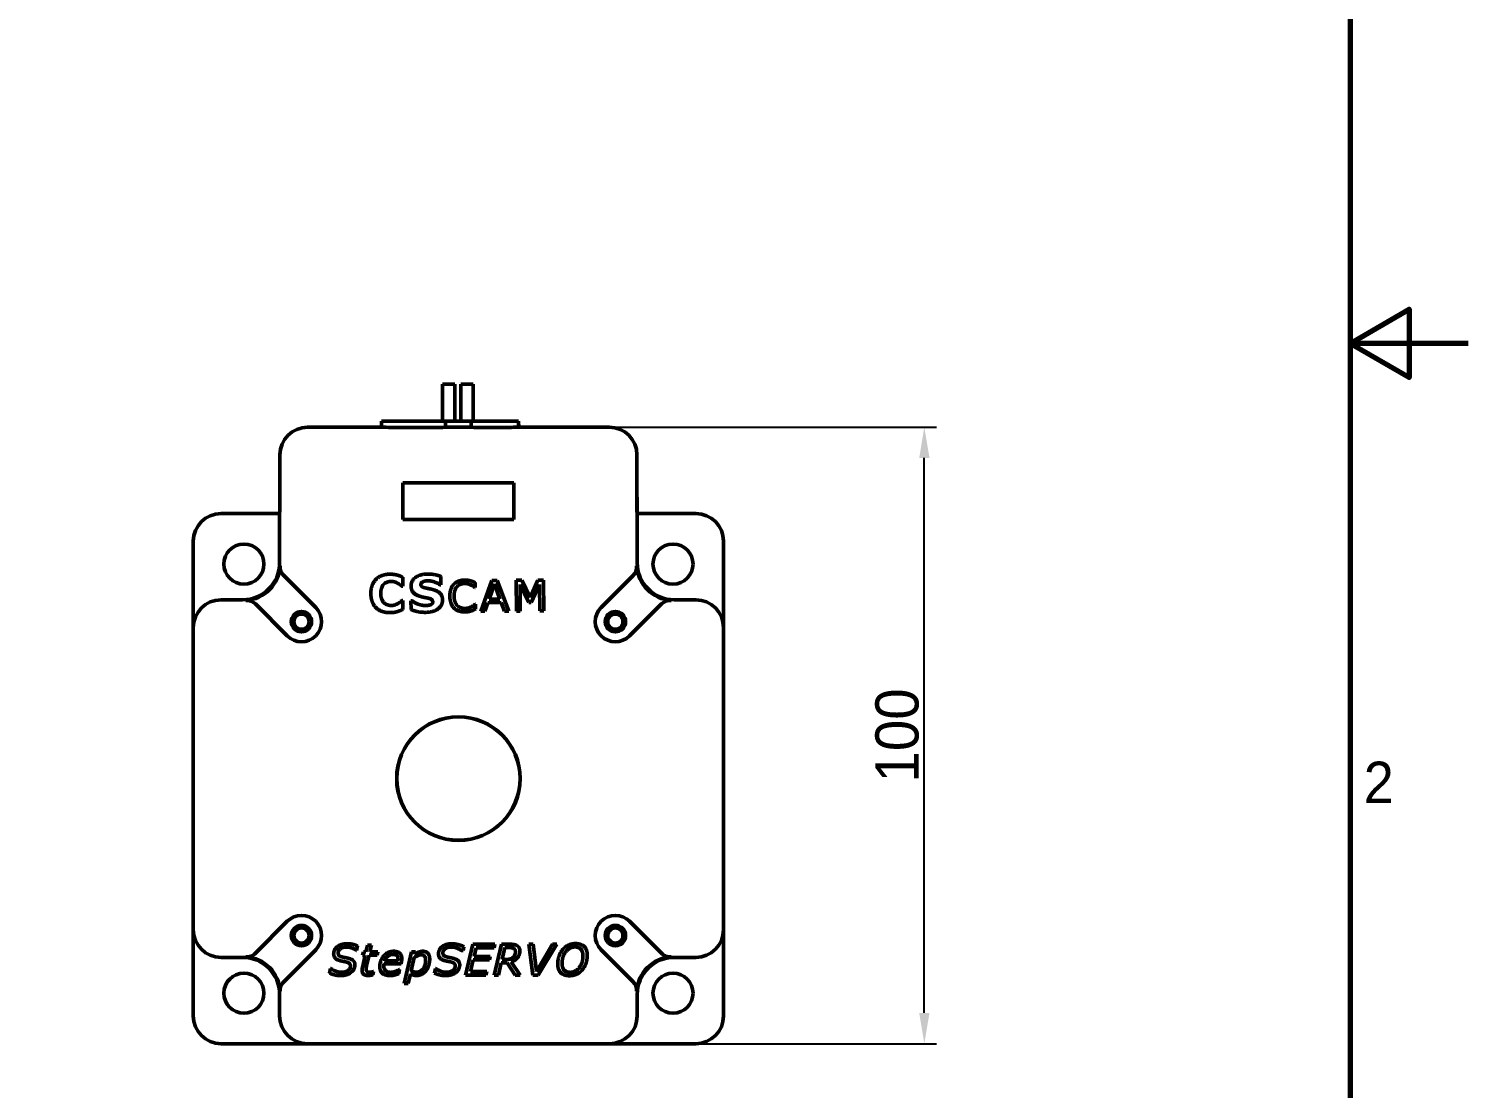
# Model space of a CAD drawing. Header units: millimetres. Extents: x 933 to 3019, y -139 to 594.
# Drawn here: x 1505 to 1738.5, y 188.7 to 360.5 of the extents above; entities that cross this region are included whole.
import ezdxf

# ---------------------------------------------------------------- set-up
doc = ezdxf.new("R2010")
doc.units = ezdxf.units.MM
doc.header["$LTSCALE"] = 2
doc.layers.get('0').update_dxf_attribs({"lineweight": 25})
for name, color, linetype, lineweight in [('경계(ISO)', 7, 'Continuous', 70), ('외형선(ISO)', 7, 'Continuous', 50), ('치수(ISO)', 7, 'Continuous', 25)]:
    doc.layers.add(name, color=color, linetype=linetype, lineweight=lineweight)
doc.styles.get("Standard").update_dxf_attribs({"font": ''})
doc.styles.add('레이블 텍스트 (ISO)', font='')
doc.styles.get('Standard').set_extended_font_data('Gulim')
doc.styles.get('레이블 텍스트 (ISO)').set_extended_font_data('Gulim')
doc.dimstyles.new('기본값 (ISO)', dxfattribs={"dimscale": 2, "dimtxt": 3.5, "dimasz": 2.5, "dimexe": 1, "dimexo": 0.5, "dimgap": 0.4, "dimtad": 1, "dimdsep": 46, "dimtxsty": '레이블 텍스트 (ISO)', "dimcen": 0.09, "dimdle": 10, "dimclrd": 256, "dimclre": 256, "dimclrt": 6, "dimazin": 2, "dimtfac": 0.714286, "dimtmove": 0, "dimatfit": 3, "dimfxl": 1, "dimtolj": 1, "dimtzin": 0, "dimlwd": -1, "dimlwe": -1, "dimarcsym": 0})

# ---------------------------------------------------------------- blocks, each defined once
blk = doc.blocks.new('*D15')
at = {"layer": 'Defpoints', "color": 0}
for p in [(1599.1, 295.88), (1650.25, 295.88), (1613.18, 195.88)]:
    blk.add_point(p, dxfattribs=at)
at = {"layer": '치수(ISO)'}
for p, q in [((1600.1, 295.88), (1652.25, 295.88)), ((1650.25, 200.88), (1650.25, 290.88)), ((1614.18, 195.88), (1652.25, 195.88))]:
    blk.add_line(p, q, dxfattribs=at)
for points in [[(1651.09, 290.88), (1649.42, 290.88), (1650.25, 295.88)], [(1649.42, 200.88), (1651.09, 200.88), (1650.25, 195.88)]]:
    blk.add_solid(points, dxfattribs=at)
at = {"layer": '치수(ISO)', "color": 0, "insert": (1645.86, 245.88), "char_height": 7, "attachment_point": 5, "rotation": 90, "style": '레이블 텍스트 (ISO)'}
blk.add_mtext('\\A1;100', dxfattribs=at)
blk = doc.blocks.new('경계 Default Border')
at = {"layer": '경계(ISO)', "flags": 128}
for points in [[(10, 10), (10, 287), (410, 287), (410, 10), (10, 10)], [(420, 148.5), (410, 148.5), (415, 151.39), (415, 145.61), (410, 148.5)]]:
    blk.add_lwpolyline(points, dxfattribs=at)
at = {"layer": '경계(ISO)', "insert": (411.16, 109.62), "char_height": 3.5, "attachment_point": 7}
blk.add_mtext('2', dxfattribs=at)

msp = doc.modelspace()

# ---------------------------------------------------------------- linework, layer by layer
at = {"layer": '외형선(ISO)'}
for p, q in [((1572.09, 302.8753), (1574.09, 302.8753)), ((1572.09, 296.8753), (1572.09, 302.8753)), ((1574.09, 296.8753), (1574.09, 302.8753)), ((1575.09, 302.8753), (1577.09, 302.8753)), ((1575.09, 296.8753), (1575.09, 302.8753)), ((1577.09, 296.8753), (1577.09, 302.8753)), ((1562.1826, 295.8753), (1562.2, 296.8753)), ((1562.2, 295.8753), (1562.2, 296.8753)), ((1563.2, 296.8753), (1562.2, 296.8753)), ((1562.2, 296.8753), (1563.2, 296.8753)), ((1563.2, 296.8753), (1572.2, 296.8753)), ((1576.95, 296.8753), (1572.2, 296.8753)), ((1572.2, 296.8753), (1576.95, 296.8753)), ((1572.599, 296.8535), (1576.7631, 296.8535)), ((1572.599, 295.8535), (1572.599, 296.8535)), ((1576.7631, 295.8535), (1576.7631, 296.8535)), ((1576.95, 296.8753), (1583.45, 296.8753)), ((1584.45, 296.8753), (1583.45, 296.8753)), ((1583.45, 296.8753), (1584.45, 296.8753)), ((1584.45, 295.8753), (1584.45, 296.8753)), ((1584.4675, 295.8753), (1584.45, 296.8753)), ((1562.2, 295.8753), (1550.2245, 295.8753)), ((1562.1826, 295.8753), (1550.2641, 295.8753)), ((1576.7631, 295.8535), (1572.599, 295.8535)), ((1599.1376, 295.8753), (1584.45, 295.8753)), ((1599.098, 295.8753), (1584.4675, 295.8753)), ((1545.7247, 291.3755), (1545.7247, 282.3127)), ((1603.6374, 282.3127), (1603.6374, 291.3755)), ((1545.7247, 286.8753), (1545.6849, 282.3127)), ((1565.6811, 280.8753), (1565.6811, 286.8753)), ((1565.6811, 286.8753), (1583.6811, 286.8753)), ((1583.6811, 286.8753), (1583.6811, 280.8753)), ((1603.6772, 282.3127), (1603.6374, 286.8753)), ((1545.6811, 281.8753), (1536.1811, 281.8753)), ((1545.7247, 282.3127), (1545.6811, 281.8753)), ((1545.6814, 281.9133), (1545.6811, 281.8753)), ((1545.6811, 273.8751), (1545.6811, 281.8753)), ((1545.6849, 282.3127), (1545.6814, 281.9133)), ((1545.6849, 282.3127), (1545.7247, 282.3127)), ((1583.6811, 280.8753), (1565.6811, 280.8753)), ((1603.6811, 281.8753), (1603.6374, 282.3127)), ((1603.6374, 282.3127), (1603.6772, 282.3127)), ((1603.6807, 281.9133), (1603.6772, 282.3127)), ((1603.6811, 281.8753), (1603.6807, 281.9133)), ((1613.1811, 281.8753), (1603.6811, 281.8753)), ((1603.6811, 281.8753), (1603.6811, 273.8751)), ((1531.6811, 277.3753), (1531.6811, 263.3755)), ((1545.6811, 273.8753), (1545.6811, 277.3753)), ((1603.6811, 273.8753), (1603.6811, 277.3753)), ((1617.6811, 263.3755), (1617.6811, 277.3753)), ((1546.3579, 271.8158), (1551.5339, 266.6398)), ((1565.6388, 271.544), (1565.6493, 270.0893)), ((1571.8392, 271.6733), (1571.8492, 270.2921)), ((1578.304, 266.0065), (1580.0882, 271.0195)), ((1580.0882, 271.0195), (1580.978, 271.026)), ((1580.978, 271.026), (1582.8345, 266.0392)), ((1584.0575, 271.0446), (1584.9636, 271.0511)), ((1584.0936, 266.0447), (1584.0575, 271.0446)), ((1584.9636, 271.0511), (1586.3143, 268.2771)), ((1586.3143, 268.2771), (1587.584, 271.0701)), ((1587.584, 271.0701), (1588.5064, 271.0767)), ((1588.5064, 271.0767), (1588.5425, 266.0769)), ((1597.8282, 266.6398), (1603.0042, 271.8158)), ((1565.6493, 270.0893), (1565.473, 270.088)), ((1571.8492, 270.2921), (1571.6827, 270.2909)), ((1577.421, 269.8651), (1577.372, 269.8647)), ((1577.4153, 270.6528), (1577.421, 269.8651)), ((1580.521, 270.4431), (1579.6571, 267.9796)), ((1581.4163, 267.9923), (1580.521, 270.4431)), ((1584.6829, 270.3552), (1584.714, 266.0492)), ((1586.0837, 267.4346), (1584.6829, 270.3552)), ((1587.8461, 270.3781), (1586.4796, 267.4375)), ((1587.8772, 266.0721), (1587.8461, 270.3781)), ((1536.1809, 267.8753), (1539.6813, 267.8753)), ((1539.6811, 267.8753), (1536.1811, 267.8753)), ((1546.9165, 262.0224), (1541.7405, 267.1984)), ((1565.5045, 267.7568), (1565.6661, 267.7579)), ((1565.6661, 267.7579), (1565.6765, 266.3229)), ((1566.9795, 267.7246), (1567.1509, 267.7259)), ((1566.9898, 266.2896), (1566.9795, 267.7246)), ((1577.3917, 267.1464), (1577.4406, 267.1468)), ((1577.4406, 267.1468), (1577.4463, 266.3672)), ((1579.4531, 267.4026), (1578.9774, 266.0114)), ((1581.6286, 267.4183), (1579.4531, 267.4026)), ((1579.6571, 267.9796), (1581.4163, 267.9923)), ((1582.1284, 266.0341), (1581.6286, 267.4183)), ((1586.4796, 267.4375), (1586.0837, 267.4346)), ((1607.6216, 267.1984), (1602.4456, 262.0224)), ((1609.6808, 267.8753), (1613.1812, 267.8753)), ((1609.6811, 267.8753), (1613.1811, 267.8753)), ((1578.9774, 266.0114), (1578.304, 266.0065)), ((1582.8345, 266.0392), (1582.1284, 266.0341)), ((1584.714, 266.0492), (1584.0936, 266.0447)), ((1588.5425, 266.0769), (1587.8772, 266.0721)), ((1531.6811, 214.3751), (1531.6811, 263.3755)), ((1531.6811, 263.3753), (1531.6811, 214.3753)), ((1617.6811, 263.3755), (1617.6811, 214.3751)), ((1617.6811, 214.3753), (1617.6811, 263.3753)), ((1541.7405, 210.5522), (1546.9165, 215.7281)), ((1602.4456, 215.7281), (1607.6216, 210.5522)), ((1531.6811, 214.3751), (1531.6811, 200.3753)), ((1617.6811, 200.3753), (1617.6811, 214.3751)), ((1551.5339, 211.1107), (1546.3579, 205.9347)), ((1558.1525, 211.0222), (1558.1035, 211.0222)), ((1558.3035, 211.7365), (1558.1525, 211.0222)), ((1559.1015, 208.2386), (1559.5668, 210.2549)), ((1559.1423, 210.2549), (1559.2566, 210.7651)), ((1559.5668, 210.2549), (1559.1423, 210.2549)), ((1559.2566, 210.7651), (1559.6851, 210.7651)), ((1559.6851, 210.7651), (1559.9341, 211.8426)), ((1560.1994, 210.2549), (1559.7954, 208.5243)), ((1559.9341, 211.8426), (1560.5668, 211.8426)), ((1561.5056, 210.2549), (1560.1994, 210.2549)), ((1560.5668, 211.8426), (1560.3178, 210.7651)), ((1560.3178, 210.7651), (1561.6198, 210.7651)), ((1561.6198, 210.7651), (1561.5056, 210.2549)), ((1565.8933, 205.6304), (1567.0811, 210.7651)), ((1567.0811, 210.7651), (1567.7096, 210.7651)), ((1567.7096, 210.7651), (1567.6198, 210.3732)), ((1575.4484, 211.0222), (1575.0994, 211.0222)), ((1575.569, 211.5926), (1575.4484, 211.0222)), ((1575.8484, 207.0141), (1577.0035, 212.0141)), ((1577.0035, 212.0141), (1580.5933, 212.0141)), ((1577.5382, 211.4508), (1577.2117, 210.0345)), ((1580.4627, 211.4508), (1577.5382, 211.4508)), ((1580.5933, 212.0141), (1580.4627, 211.4508)), ((1580.4954, 207.0141), (1581.6505, 212.0141)), ((1581.6505, 212.0141), (1583.0096, 212.0141)), ((1582.1933, 211.4671), (1581.7525, 209.5447)), ((1582.9443, 211.4671), (1582.1933, 211.4671)), ((1586.0892, 212.0141), (1586.779, 212.0141)), ((1586.7545, 207.0141), (1586.0892, 212.0141)), ((1586.779, 212.0141), (1587.3341, 207.6181)), ((1587.3341, 207.6181), (1589.9137, 212.0141)), ((1590.6158, 212.0141), (1587.6402, 207.0141)), ((1589.9137, 212.0141), (1590.6158, 212.0141)), ((1603.0042, 205.9347), (1597.8282, 211.1107)), ((1539.6813, 209.8753), (1536.1809, 209.8753)), ((1539.6811, 209.8753), (1536.1811, 209.8753)), ((1553.7892, 207.3406), (1553.9525, 208.1039)), ((1553.9525, 208.1039), (1553.9974, 208.1039)), ((1565.3811, 208.8345), (1562.6137, 208.8345)), ((1562.7035, 209.2998), (1564.8545, 209.2998)), ((1565.1443, 207.9243), (1565.0056, 207.2426)), ((1565.1076, 207.9243), (1565.1443, 207.9243)), ((1567.4974, 209.8426), (1567.0076, 207.7161)), ((1570.7851, 207.3406), (1570.9484, 208.1039)), ((1570.9484, 208.1039), (1570.9933, 208.1039)), ((1577.0811, 209.4712), (1576.6443, 207.5773)), ((1579.7096, 209.4712), (1577.0811, 209.4712)), ((1577.2117, 210.0345), (1579.8402, 210.0345)), ((1579.8402, 210.0345), (1579.7096, 209.4712)), ((1581.63, 209.0141), (1581.1688, 207.0141)), ((1582.5811, 209.0141), (1581.63, 209.0141)), ((1581.7525, 209.5447), (1582.4545, 209.5447)), ((1583.8954, 207.0141), (1582.5811, 209.0141)), ((1583.2341, 209.1732), (1584.6749, 207.0141)), ((1613.1812, 209.8753), (1609.6808, 209.8753)), ((1609.6811, 209.8753), (1613.1811, 209.8753)), ((1560.9137, 207.5896), (1560.7954, 207.0467)), ((1560.8811, 207.5896), (1560.9137, 207.5896)), ((1566.526, 205.6304), (1565.8933, 205.6304)), ((1566.8892, 207.21), (1566.526, 205.6304)), ((1579.1423, 207.0141), (1575.8484, 207.0141)), ((1576.6443, 207.5773), (1579.2729, 207.5773)), ((1579.2729, 207.5773), (1579.1423, 207.0141)), ((1581.1688, 207.0141), (1580.4954, 207.0141)), ((1584.6749, 207.0141), (1583.8954, 207.0141)), ((1587.6402, 207.0141), (1586.7545, 207.0141)), ((1545.6811, 200.3751), (1545.6811, 203.8755)), ((1545.6811, 203.8753), (1545.6811, 200.3753)), ((1603.6811, 203.8755), (1603.6811, 200.3751)), ((1603.6811, 203.8753), (1603.6811, 200.3753)), ((1536.1811, 195.8753), (1550.1809, 195.8753)), ((1599.1812, 195.8753), (1550.1809, 195.8753)), ((1550.1811, 195.8753), (1599.1811, 195.8753)), ((1599.1812, 195.8753), (1613.1811, 195.8753))]:
    msp.add_line(p, q, dxfattribs=at)
for centre, radius in [((1539.8811, 273.6753), 3.25), ((1609.4811, 273.6753), 3.25), ((1549.2252, 264.3311), 1.65), ((1549.2252, 264.3311), 1.2295), ((1600.1369, 264.3311), 1.65), ((1600.1369, 264.3311), 1.2295), ((1574.6811, 238.8753), 10.0175), ((1574.6811, 238.8753), 10), ((1549.2252, 213.4194), 1.65), ((1600.1369, 213.4194), 1.65), ((1549.2252, 213.4194), 1.2295), ((1600.1369, 213.4194), 1.2295), ((1539.8811, 204.0753), 3.25), ((1609.4811, 204.0753), 3.25)]:
    msp.add_circle(centre, radius, dxfattribs=at)
for centre, radius, start, end in [((1536.1811, 277.3753), 4.5, 90, 180), ((1613.1811, 277.3753), 4.5, 0, 90), ((1539.6811, 273.8753), 6, 270, 0), ((1609.6811, 273.8753), 6, 180, 270), ((1549.2252, 264.3311), 3.265, 225, 45), ((1600.1369, 264.3311), 3.265, 135, 315), ((1549.2252, 213.4194), 3.265, 315, 135), ((1600.1369, 213.4194), 3.265, 45, 225), ((1539.6811, 203.8753), 6, 0, 90), ((1609.6811, 203.8753), 6, 90, 180), ((1536.1811, 200.3753), 4.5, 180, 270), ((1613.1811, 200.3753), 4.5, 270, 0)]:
    msp.add_arc(centre, radius, start, end, dxfattribs=at)
for centre, major_axis, ratio, start_param, end_param in [((1567.7, 296.8753), (-5.5, 0), 0.00872687, 0, 2.66973082), ((1567.7, 296.8753), (-4.5, 0), 0.00872687, 0, 3.14159265), ((1580.2, 296.8753), (-4.25, 0), 0.00872687, 0.62887493, 3.14159265), ((1580.2, 296.8753), (-3.25, 0), 0.00872687, 0, 3.14159265), ((1550.2249, 291.3751), (-3.1822, 3.1822), 0.99992385, 5.49782522, 7.06854539), ((1567.7, 295.8753), (5.5, 0), 0.00872687, 3.14159265, 5.81132347), ((1580.2, 295.8753), (4.25, 0), 0.00872687, 3.77046758, 6.28318531), ((1599.1373, 291.3751), (3.1822, 3.1822), 0.99992385, 5.49782522, 7.06854539), ((1539.6808, 273.8755), (-4.243, 4.243), 0.99992385, 2.35623257, 3.92695274), ((1539.7899, 273.7664), (-4.243, 4.243), 0.99992385, 2.42327023, 3.85991508), ((1609.5722, 273.7664), (4.243, 4.243), 0.99992385, 2.42327023, 3.85991508), ((1609.6813, 273.8755), (4.243, 4.243), 0.99992385, 2.35623257, 3.92695274), ((1536.1812, 263.3751), (-3.1822, 3.1822), 0.99992385, 5.49782522, 7.06854539), ((1613.1809, 263.3751), (3.1822, 3.1822), 0.99992385, 5.49782522, 7.06854539), ((1536.1812, 214.3755), (-3.1822, -3.1822), 0.99992385, 5.49782522, 7.06854539), ((1613.1809, 214.3755), (3.1822, -3.1822), 0.99992385, 5.49782522, 7.06854539), ((1539.6808, 203.8751), (-4.243, -4.243), 0.99992385, 2.35623257, 3.92695274), ((1539.7899, 203.9841), (-4.243, -4.243), 0.99992385, 2.42327023, 3.85991508), ((1609.5722, 203.9841), (4.243, -4.243), 0.99992385, 2.42327023, 3.85991508), ((1609.6813, 203.8751), (4.243, -4.243), 0.99992385, 2.35623257, 3.92695274), ((1550.1812, 200.3755), (-3.1822, -3.1822), 0.99992385, 5.49782522, 7.06854539), ((1599.1809, 200.3755), (3.1822, -3.1822), 0.99992385, 5.49782522, 7.06854539)]:
    msp.add_ellipse(centre, major_axis=major_axis, ratio=ratio, start_param=start_param, end_param=end_param, dxfattribs=at)
for points, knots in [([(1546.3579, 271.8158), (1546.2585, 271.9152), (1546.1699, 272.0248), (1546.0153, 272.2636), (1545.9503, 272.3924), (1545.8492, 272.6617), (1545.8134, 272.8014), (1545.7727, 273.0829), (1545.7673, 273.2238), (1545.7767, 273.364)], [0, 0, 0, 0, 0.042171438, 0.042171438, 0.085324384, 0.085324384, 0.128477603, 0.128477603, 0.17064839, 0.17064839, 0.17064839, 0.17064839]), ([(1603.5855, 273.364), (1603.5949, 273.2238), (1603.5895, 273.0829), (1603.5488, 272.8014), (1603.5129, 272.6617), (1603.4118, 272.3924), (1603.3468, 272.2636), (1603.1922, 272.0248), (1603.1036, 271.9152), (1603.0042, 271.8158)], [0, 0, 0, 0, 0.042170845, 0.042170845, 0.085324125, 0.085324125, 0.12847713, 0.12847713, 0.170648627, 0.170648627, 0.170648627, 0.170648627]), ([(1540.1923, 267.7797), (1540.3326, 267.7891), (1540.4734, 267.7837), (1540.7549, 267.743), (1540.8946, 267.7071), (1541.164, 267.606), (1541.2928, 267.5411), (1541.5315, 267.3865), (1541.6411, 267.2978), (1541.7405, 267.1984)], [0, 0, 0, 0, 0.042170845, 0.042170845, 0.085324125, 0.085324125, 0.12847713, 0.12847713, 0.170648627, 0.170648627, 0.170648627, 0.170648627]), ([(1607.6216, 267.1984), (1607.721, 267.2978), (1607.8306, 267.3865), (1608.0693, 267.5411), (1608.1982, 267.606), (1608.4675, 267.7071), (1608.6072, 267.743), (1608.8887, 267.7837), (1609.0296, 267.7891), (1609.1698, 267.7797)], [0, 0, 0, 0, 0.042171438, 0.042171438, 0.085324384, 0.085324384, 0.128477603, 0.128477603, 0.17064839, 0.17064839, 0.17064839, 0.17064839]), ([(1541.7405, 210.5522), (1541.6411, 210.4528), (1541.5315, 210.3641), (1541.2928, 210.2095), (1541.164, 210.1446), (1540.8946, 210.0435), (1540.7549, 210.0076), (1540.4734, 209.9669), (1540.3326, 209.9615), (1540.1923, 209.9709)], [0, 0, 0, 0, 0.042171438, 0.042171438, 0.085324384, 0.085324384, 0.128477603, 0.128477603, 0.17064839, 0.17064839, 0.17064839, 0.17064839]), ([(1573.6096, 212.1039), (1573.9607, 212.1039), (1574.2783, 212.0678), (1574.8471, 211.9236), (1575.1872, 211.8039), (1575.467, 211.6491), (1575.5549, 211.6004), (1575.569, 211.5926)], [0, 0, 0, 0, 0.406446932, 0.406446932, 0.812893863, 0.969340431, 0.999184084, 0.999184084, 0.999184084, 0.999184084]), ([(1609.1698, 209.9709), (1609.0296, 209.9615), (1608.8887, 209.9669), (1608.6072, 210.0076), (1608.4675, 210.0435), (1608.1982, 210.1446), (1608.0693, 210.2095), (1607.8306, 210.3641), (1607.721, 210.4528), (1607.6216, 210.5522)], [0, 0, 0, 0, 0.042170845, 0.042170845, 0.085324125, 0.085324125, 0.12847713, 0.12847713, 0.170648627, 0.170648627, 0.170648627, 0.170648627]), ([(1545.7767, 204.3865), (1545.7673, 204.5268), (1545.7727, 204.6677), (1545.8134, 204.9491), (1545.8492, 205.0889), (1545.9503, 205.3582), (1546.0153, 205.487), (1546.1699, 205.7257), (1546.2585, 205.8353), (1546.3579, 205.9347)], [0, 0, 0, 0, 0.042170845, 0.042170845, 0.085324125, 0.085324125, 0.12847713, 0.12847713, 0.170648627, 0.170648627, 0.170648627, 0.170648627]), ([(1603.0042, 205.9347), (1603.1036, 205.8353), (1603.1922, 205.7257), (1603.3468, 205.487), (1603.4118, 205.3582), (1603.5129, 205.0889), (1603.5488, 204.9491), (1603.5895, 204.6677), (1603.5949, 204.5268), (1603.5855, 204.3865)], [0, 0, 0, 0, 0.042171438, 0.042171438, 0.085324384, 0.085324384, 0.128477603, 0.128477603, 0.17064839, 0.17064839, 0.17064839, 0.17064839])]:
    msp.add_open_spline(points, degree=3, knots=knots, dxfattribs=at)
for points in [[(1560.4759, 268.8813), (1560.4707, 269.5964), (1560.8884, 270.7602), (1561.2919, 271.1795)], [(1561.2919, 271.1795), (1561.6809, 271.5791), (1562.8336, 272.0233), (1563.5193, 272.0283)], [(1563.7628, 270.8692), (1563.4396, 270.8668), (1562.8484, 270.6568), (1562.6052, 270.42)], [(1563.5193, 272.0283), (1563.8965, 272.031), (1564.5044, 271.9521), (1564.7645, 271.8854)], [(1564.7984, 270.573), (1564.5722, 270.6987), (1564.0567, 270.8713), (1563.7628, 270.8692)], [(1564.7645, 271.8854), (1565.0344, 271.809), (1565.4717, 271.6211), (1565.6388, 271.544)], [(1566.9963, 270.1444), (1566.9902, 270.9819), (1568.4862, 272.0507), (1569.6666, 272.0593)], [(1569.7186, 270.9576), (1569.5227, 270.9561), (1569.1411, 270.8995), (1568.9653, 270.8248)], [(1569.6666, 272.0593), (1570.2592, 272.0635), (1571.4168, 271.8417), (1571.8392, 271.6733)], [(1571.6827, 270.2909), (1571.3182, 270.5773), (1570.2672, 270.9615), (1569.7186, 270.9576)], [(1573.9477, 270.3992), (1574.2637, 270.728), (1575.1673, 271.0774), (1575.7183, 271.0814)], [(1575.7183, 271.0814), (1576.1183, 271.0843), (1576.9238, 270.8942), (1577.4153, 270.6528)], [(1561.3449, 266.561), (1560.9355, 266.9499), (1560.4814, 268.1172), (1560.4759, 268.8813)], [(1562.6052, 270.42), (1562.3669, 270.1881), (1562.0785, 269.4268), (1562.0824, 268.888)], [(1562.0824, 268.888), (1562.0865, 268.3248), (1562.4103, 267.5728), (1562.6518, 267.359)], [(1565.473, 270.088), (1565.3596, 270.1852), (1565.0149, 270.4472), (1564.7984, 270.573)], [(1568.429, 268.4404), (1567.673, 268.6799), (1567.0008, 269.5175), (1566.9963, 270.1444)], [(1568.9653, 270.8248), (1568.809, 270.7649), (1568.5855, 270.5183), (1568.5866, 270.3616)], [(1568.5866, 270.3616), (1568.5883, 270.1216), (1568.9526, 269.8696), (1569.4578, 269.7703)], [(1569.4578, 269.7703), (1569.7865, 269.7041), (1570.3996, 269.5812), (1570.7482, 269.4711)], [(1570.7482, 269.4711), (1571.4404, 269.2459), (1572.1023, 268.4768), (1572.1068, 267.8547)], [(1573.2841, 268.4678), (1573.2796, 269.0882), (1573.6236, 270.0621), (1573.9477, 270.3992)], [(1574.4526, 270.0028), (1574.2218, 269.7481), (1573.9702, 268.9789), (1573.9738, 268.4728)], [(1575.6775, 270.5137), (1575.2979, 270.511), (1574.6915, 270.2617), (1574.4526, 270.0028)], [(1577.372, 269.8647), (1576.9532, 270.2086), (1576.1387, 270.5171), (1575.6775, 270.5137)], [(1563.5595, 265.7933), (1562.8885, 265.7884), (1561.7542, 266.177), (1561.3449, 266.561)], [(1562.6518, 267.359), (1562.8983, 267.1404), (1563.507, 266.9538), (1563.8009, 266.9559)], [(1563.8009, 266.9559), (1564.08, 266.9579), (1564.6323, 267.1284), (1564.8663, 267.2771)], [(1565.6765, 266.3229), (1565.4519, 266.2233), (1565.0418, 266.044), (1564.817, 265.9738)], [(1564.8663, 267.2771), (1565.0614, 267.3911), (1565.3975, 267.658), (1565.5045, 267.7568)], [(1569.3295, 265.8412), (1568.585, 265.8358), (1567.4762, 266.0874), (1566.9898, 266.2896)], [(1567.1509, 267.7259), (1567.6287, 267.3473), (1568.8219, 266.9445), (1569.3704, 266.9484)], [(1569.8567, 268.1226), (1569.5182, 268.1985), (1568.7629, 268.3351), (1568.429, 268.4404)], [(1572.1068, 267.8547), (1572.1132, 266.9682), (1570.6176, 265.8505), (1569.3295, 265.8412)], [(1569.3704, 266.9484), (1569.5125, 266.9494), (1569.9676, 267.0017), (1570.1142, 267.0566)], [(1570.5171, 267.5641), (1570.5156, 267.7649), (1570.1805, 268.0465), (1569.8567, 268.1226)], [(1570.1142, 267.0566), (1570.29, 267.1314), (1570.5186, 267.3535), (1570.5171, 267.5641)], [(1573.9838, 266.5218), (1573.6591, 266.8378), (1573.2887, 267.8188), (1573.2841, 268.4678)], [(1573.9738, 268.4728), (1573.9776, 267.9463), (1574.2688, 267.1933), (1574.495, 266.9541)], [(1575.7516, 265.9019), (1575.2047, 265.8979), (1574.3127, 266.1976), (1573.9838, 266.5218)], [(1574.495, 266.9541), (1574.7335, 266.7068), (1575.3638, 266.4746), (1575.7107, 266.4771)], [(1575.7107, 266.4771), (1576.1924, 266.4806), (1577.0308, 266.8173), (1577.3917, 267.1464)], [(1577.4463, 266.3672), (1577.2632, 266.2842), (1576.9662, 266.1433), (1576.7219, 266.064)], [(1564.817, 265.9738), (1564.5237, 265.8884), (1564.0101, 265.7965), (1563.5595, 265.7933)], [(1576.7219, 266.064), (1576.5183, 265.9972), (1576.0373, 265.904), (1575.7516, 265.9019)], [(1554.4423, 210.4386), (1554.4423, 211.1528), (1555.6545, 212.1039), (1556.6137, 212.1039)], [(1555.5484, 209.3284), (1555.0219, 209.4467), (1554.4423, 210.0141), (1554.4423, 210.4386)], [(1556.4954, 211.5569), (1555.8872, 211.5569), (1555.1566, 211.0181), (1555.1566, 210.6059)], [(1555.1566, 210.6059), (1555.1566, 210.3855), (1555.4178, 210.0508), (1555.7566, 209.9651)], [(1558.1035, 211.0222), (1557.8668, 211.2426), (1556.9851, 211.5569), (1556.4954, 211.5569)], [(1556.6137, 212.1039), (1557.1402, 212.1039), (1557.9933, 211.8875), (1558.3035, 211.7365)], [(1561.9239, 208.3651), (1561.9239, 209.3977), (1563.226, 210.8712), (1564.1892, 210.8712)], [(1564.0545, 210.3732), (1563.577, 210.3732), (1562.8382, 209.7814), (1562.7035, 209.2998)], [(1564.8831, 209.61), (1564.8831, 209.9692), (1564.4913, 210.3732), (1564.0545, 210.3732)], [(1564.1892, 210.8712), (1564.826, 210.8712), (1565.5035, 210.2345), (1565.5035, 209.663)], [(1568.6321, 210.2916), (1568.3545, 210.2916), (1567.7545, 210.0181), (1567.4974, 209.8426)], [(1567.6198, 210.3732), (1567.93, 210.5896), (1568.5382, 210.8712), (1568.9015, 210.8712)], [(1569.3627, 209.459), (1569.3627, 209.859), (1569.0158, 210.2916), (1568.6321, 210.2916)], [(1568.9015, 210.8712), (1569.4484, 210.8712), (1570.0239, 210.1937), (1570.0239, 209.5814)], [(1571.4382, 210.4386), (1571.4382, 211.1528), (1572.6505, 212.1039), (1573.6096, 212.1039)], [(1572.5443, 209.3284), (1572.0178, 209.4467), (1571.4382, 210.0141), (1571.4382, 210.4386)], [(1573.4913, 211.5569), (1572.8831, 211.5569), (1572.1525, 211.0181), (1572.1525, 210.6059)], [(1572.1525, 210.6059), (1572.1525, 210.3855), (1572.4137, 210.0508), (1572.7525, 209.9651)], [(1575.0994, 211.0222), (1574.8627, 211.2426), (1573.9811, 211.5569), (1573.4913, 211.5569)], [(1583.7117, 211.2835), (1583.5811, 211.3855), (1583.2137, 211.4671), (1582.9443, 211.4671)], [(1583.0096, 212.0141), (1583.4668, 212.0141), (1584.0382, 211.8957), (1584.2464, 211.7406)], [(1584.6505, 210.9243), (1584.6505, 210.2998), (1583.8709, 209.3569), (1583.2341, 209.1732)], [(1583.4627, 209.8141), (1583.6831, 209.9855), (1583.928, 210.4875), (1583.928, 210.7732)], [(1583.928, 210.7732), (1583.928, 210.9528), (1583.8219, 211.1977), (1583.7117, 211.2835)], [(1584.2464, 211.7406), (1584.4341, 211.6059), (1584.6505, 211.2141), (1584.6505, 210.9243)], [(1590.7851, 208.7855), (1590.7851, 209.4712), (1591.1892, 210.663), (1591.5688, 211.1284)], [(1592.0464, 210.7569), (1591.777, 210.3855), (1591.4872, 209.41), (1591.4872, 208.8916)], [(1591.5688, 211.1284), (1591.9362, 211.5773), (1593.03, 212.1202), (1593.679, 212.1202)], [(1593.577, 211.5732), (1593.0954, 211.5732), (1592.3239, 211.1324), (1592.0464, 210.7569)], [(1594.8831, 210.1528), (1594.8831, 210.8386), (1594.1933, 211.5732), (1593.577, 211.5732)], [(1593.679, 212.1202), (1594.5688, 212.1202), (1595.5851, 211.1488), (1595.5851, 210.2467)], [(1594.3117, 208.2549), (1594.5933, 208.6386), (1594.8831, 209.5814), (1594.8831, 210.1528)], [(1595.5851, 210.2467), (1595.5851, 209.5937), (1595.1933, 208.3814), (1594.8178, 207.9243)], [(1553.9974, 208.1039), (1554.3198, 207.7977), (1555.2586, 207.4712), (1555.6954, 207.4712)], [(1556.6382, 209.0916), (1556.4219, 209.1528), (1555.8178, 209.263), (1555.5484, 209.3284)], [(1555.6954, 207.4712), (1556.4096, 207.4712), (1557.1729, 208.0386), (1557.1729, 208.4794)], [(1555.7566, 209.9651), (1555.9688, 209.9161), (1556.6831, 209.7692), (1556.9239, 209.7079)], [(1557.1729, 208.4794), (1557.1729, 208.712), (1556.8994, 209.0181), (1556.6382, 209.0916)], [(1556.9239, 209.7079), (1557.4015, 209.5773), (1557.8954, 209.059), (1557.8954, 208.6671)], [(1557.8954, 208.6671), (1557.8954, 208.3365), (1557.5729, 207.6875), (1557.2831, 207.4549)], [(1559.0443, 207.7855), (1559.0443, 207.8957), (1559.0729, 208.1039), (1559.1015, 208.2386)], [(1559.7954, 208.5243), (1559.7627, 208.3937), (1559.7096, 208.0508), (1559.7096, 207.9528)], [(1559.7096, 207.9528), (1559.7096, 207.7079), (1559.9586, 207.4671), (1560.2933, 207.4671)], [(1563.5892, 206.9284), (1562.8096, 206.9284), (1561.9239, 207.659), (1561.9239, 208.3651)], [(1562.6137, 208.8345), (1562.5933, 208.7365), (1562.577, 208.5488), (1562.577, 208.4671)], [(1562.577, 208.4671), (1562.577, 207.9937), (1563.1566, 207.4549), (1563.6872, 207.4549)], [(1563.6872, 207.4549), (1564.0586, 207.4549), (1564.8423, 207.7447), (1565.1076, 207.9243)], [(1564.8545, 209.2998), (1564.8709, 209.3977), (1564.8831, 209.5324), (1564.8831, 209.61)], [(1565.5035, 209.663), (1565.5035, 209.561), (1565.4464, 209.1243), (1565.3811, 208.8345)], [(1567.9015, 207.4835), (1568.2484, 207.4835), (1568.8035, 207.8181), (1568.9831, 208.0875)], [(1568.9831, 208.0875), (1569.1749, 208.3692), (1569.3627, 209.063), (1569.3627, 209.459)], [(1570.0239, 209.5814), (1570.0239, 209.0222), (1569.677, 208.0426), (1569.3913, 207.6998)], [(1570.9933, 208.1039), (1571.3158, 207.7977), (1572.2545, 207.4712), (1572.6913, 207.4712)], [(1573.6341, 209.0916), (1573.4178, 209.1528), (1572.8137, 209.263), (1572.5443, 209.3284)], [(1572.6913, 207.4712), (1573.4056, 207.4712), (1574.1688, 208.0386), (1574.1688, 208.4794)], [(1572.7525, 209.9651), (1572.9647, 209.9161), (1573.679, 209.7692), (1573.9198, 209.7079)], [(1574.1688, 208.4794), (1574.1688, 208.712), (1573.8954, 209.0181), (1573.6341, 209.0916)], [(1573.9198, 209.7079), (1574.3974, 209.5773), (1574.8913, 209.059), (1574.8913, 208.6671)], [(1574.8913, 208.6671), (1574.8913, 208.3365), (1574.5688, 207.6875), (1574.279, 207.4549)], [(1582.4545, 209.5447), (1582.7811, 209.5447), (1583.2668, 209.6671), (1583.4627, 209.8141)], [(1592.6872, 206.9079), (1591.7933, 206.9079), (1590.7851, 207.8875), (1590.7851, 208.7855)], [(1591.4872, 208.8916), (1591.4872, 208.1977), (1592.177, 207.4549), (1592.7974, 207.4549)], [(1594.8178, 207.9243), (1594.4382, 207.4508), (1593.3607, 206.9079), (1592.6872, 206.9079)], [(1592.7974, 207.4549), (1593.2709, 207.4549), (1594.0464, 207.8916), (1594.3117, 208.2549)], [(1555.5811, 206.9243), (1555.0913, 206.9243), (1554.2137, 207.1284), (1553.7892, 207.3406)], [(1557.2831, 207.4549), (1556.9729, 207.2059), (1556.1443, 206.9243), (1555.5811, 206.9243)], [(1560.0158, 206.9406), (1559.5505, 206.9406), (1559.0443, 207.3488), (1559.0443, 207.7855)], [(1560.7954, 207.0467), (1560.6076, 207.0018), (1560.179, 206.9406), (1560.0158, 206.9406)], [(1560.2933, 207.4671), (1560.4321, 207.4671), (1560.8117, 207.561), (1560.8811, 207.5896)], [(1564.3607, 207.0304), (1564.1525, 206.9814), (1563.83, 206.9284), (1563.5892, 206.9284)], [(1565.0056, 207.2426), (1564.8382, 207.1814), (1564.5688, 207.0835), (1564.3607, 207.0304)], [(1567.9056, 206.9406), (1567.6035, 206.9406), (1567.0974, 207.0794), (1566.8892, 207.21)], [(1567.0076, 207.7161), (1567.2239, 207.5977), (1567.6198, 207.4835), (1567.9015, 207.4835)], [(1569.3913, 207.6998), (1569.1056, 207.3488), (1568.3382, 206.9406), (1567.9056, 206.9406)], [(1572.577, 206.9243), (1572.0872, 206.9243), (1571.2096, 207.1284), (1570.7851, 207.3406)], [(1574.279, 207.4549), (1573.9688, 207.2059), (1573.1402, 206.9243), (1572.577, 206.9243)]]:
    msp.add_open_spline(points, degree=2, dxfattribs=at)

# ---------------------------------------------------------------- block references
at = {"color": 0, "xscale": 1.9171971, "yscale": 1.9171971, "zscale": 1.9171971}
msp.add_blockref('경계 Default Border', (933.2475, 24.7513), dxfattribs=at)

# ---------------------------------------------------------------- dimensions: what is measured, and where the dimension line sits
at = {"layer": '치수(ISO)'}
dim = msp.add_linear_dim(base=(1650.2536, 295.8753), p1=(1613.1811, 195.8753), p2=(1599.098, 295.8753), angle=90, dimstyle='기본값 (ISO)', override={"dimgap": 0.4, "dimdec": 2, "dimclrt": 0, "dimtol": 0, "dimlim": 0, "dimtp": 0, "dimtm": 0, "dimtdec": 2, "dimtofl": 0, "dimatfit": 1}, dxfattribs=at)
dim.commit()
dim.dimension.update_dxf_attribs({"geometry": '*D15', "text_midpoint": (1650.2536, 245.8753), "dimtype": 160})

doc.saveas('drawing.dxf')
